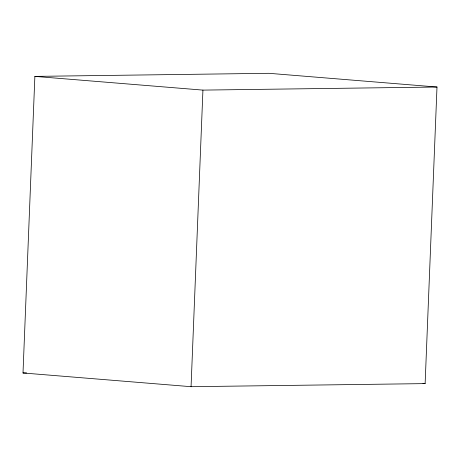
<?xml version="1.0" encoding="UTF-8"?>
<svg xmlns="http://www.w3.org/2000/svg" width="460" height="460" viewBox="0 0 460 460"><rect width="100%" height="100%" fill="white"/><g stroke="black" fill="none" stroke-linecap="round" stroke-linejoin="round"><path stroke-width="0.69" d="M23 372.974L34.874 76.389L268.939 73.307L437 87.026L425.126 383.611L191.061 386.693L23 372.974L26.588 372.928M191.061 386.693L202.935 90.108L437 87.026M34.874 76.389L202.935 90.108M422.981 383.433L425.126 383.611"/></g></svg>
